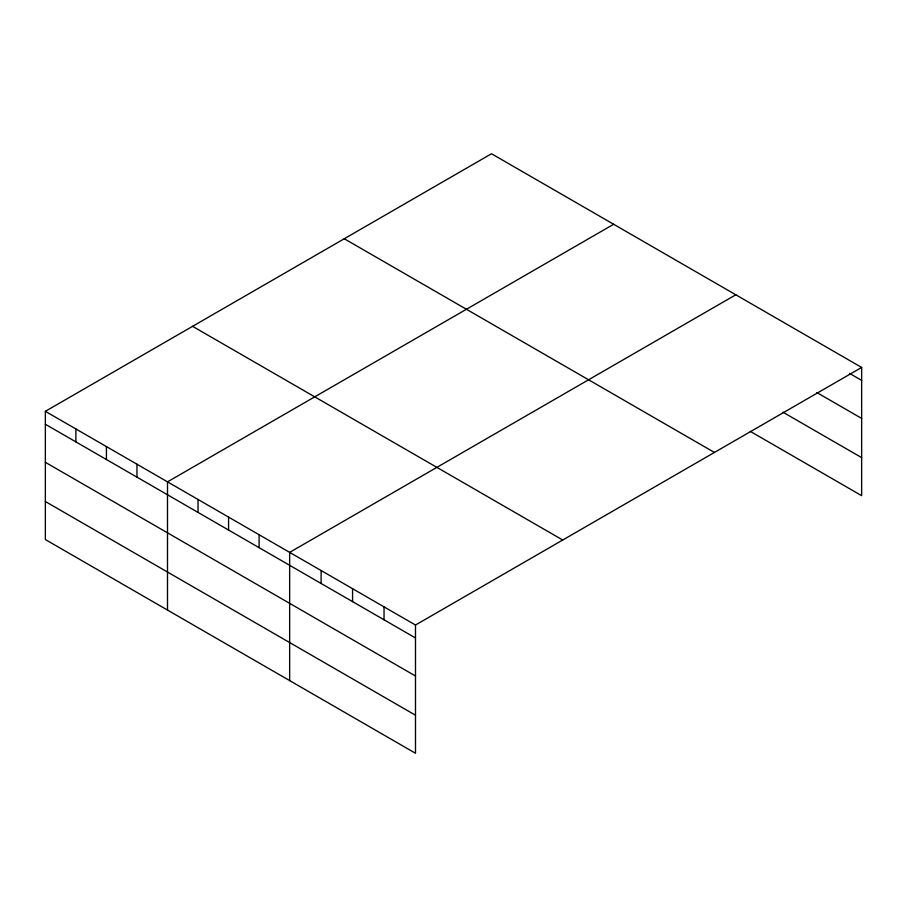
<?xml version="1.0" encoding="UTF-8"?>
<svg xmlns="http://www.w3.org/2000/svg" width="907" height="907" viewBox="0 0 907 907"><rect width="100%" height="100%" fill="white"/><g stroke="black" fill="none" stroke-linecap="round" stroke-linejoin="round"><path stroke-width="1.36" d="M861.65 367.448L491.503 153.748L45.35 411.325L45.35 539.552L415.497 753.252L415.497 625.025L861.65 367.448L861.65 495.675L750.327 431.392M613.654 224.267L167.5 481.855L167.5 610.082M735.804 294.786L289.65 552.374L289.65 680.601M849.553 373.389L861.65 380.373M816.878 392.572L861.65 418.422M782.99 412.209L861.65 457.627M344.275 238.745L714.421 452.446M192.579 326.327L562.725 540.028M45.35 411.325L415.497 625.025M45.35 424.261L415.497 637.961M45.35 462.309L415.497 676.01M45.35 501.514L415.497 715.215M384.035 606.862L384.035 619.798M352.574 588.7L352.574 601.636M321.112 570.537L321.112 583.473M259.107 534.745L259.107 547.669M228.575 517.115L228.575 530.039M198.032 499.485L198.032 512.41M136.957 464.225L136.957 477.15M106.425 446.595L106.425 459.52M75.882 428.954L75.882 441.89"/></g></svg>
